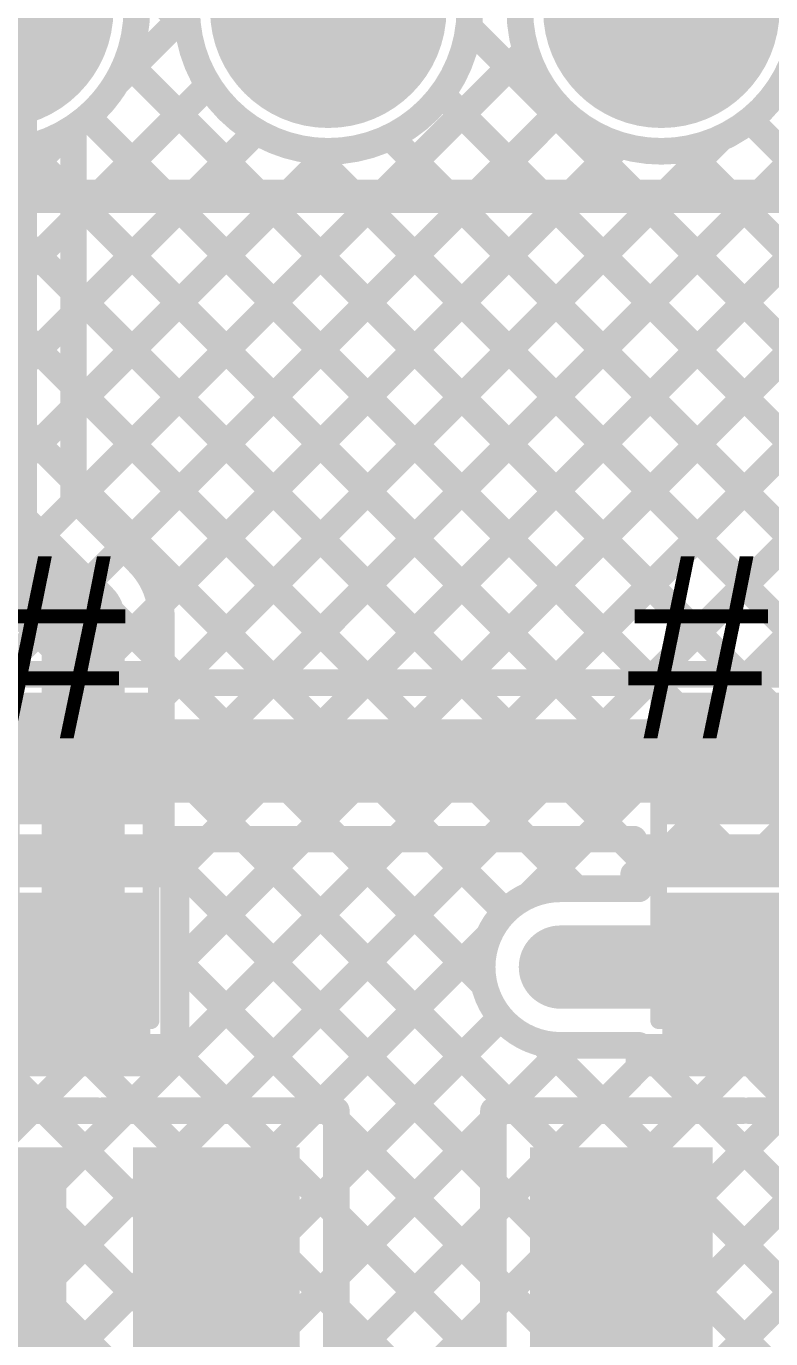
# Model space of a CAD drawing. Header units: millimetres. Extents: x -0.32 to 3.69, y -0.11 to 2.37.
# Drawn here: x 0.8029 to 1.0265, y 1.7575 to 2.1515 of the extents above; entities that cross this region are included whole.
import ezdxf

# ---------------------------------------------------------------- set-up
doc = ezdxf.new("R2010")
doc.units = ezdxf.units.MM
doc.header["$MEASUREMENT"] = 0
for name, color, linetype in [('BottomLayer', 5, 'Continuous'), ('BottomPaste', 16, 'Continuous'), ('BottomSolder', 6, 'Continuous'), ('MultiLayer', 9, 'Continuous'), ('PadHoleLayer', 156, 'Continuous'), ('TopLayer', 1, 'Continuous'), ('TopOverlay', 2, 'Continuous'), ('TopPaste', 8, 'Continuous'), ('TopSolder', 216, 'Continuous'), ('ViaHoleLayer', 16, 'Continuous')]:
    doc.layers.add(name, color=color, linetype=linetype)
doc.styles.add('Arial', font='', dxfattribs={"height": 0.2})
doc.styles.get('Arial').set_extended_font_data('Arial')

# ---------------------------------------------------------------- blocks, each defined once
blk = doc.blocks.new('R___0603_16')
at = {"layer": 'TopLayer'}
for points in [[(-0.015, 0.0175), (-0.015, -0.0175), (-0.045, -0.0175), (-0.045, 0.0175)], [(0.045, 0.0175), (0.045, -0.0175), (0.015, -0.0175), (0.015, 0.0175)]]:
    blk.add_hatch(color=1, dxfattribs=at).paths.add_polyline_path(points)
at = {"layer": 'TopPaste'}
for points in [[(-0.015, 0.0175), (-0.015, -0.0175), (-0.045, -0.0175), (-0.045, 0.0175)], [(0.045, 0.0175), (0.045, -0.0175), (0.015, -0.0175), (0.015, 0.0175)]]:
    blk.add_hatch(color=8, dxfattribs=at).paths.add_polyline_path(points)
at = {"layer": 'TopSolder'}
for points in [[(-0.011, 0.0215), (-0.011, -0.0215), (-0.049, -0.0215), (-0.049, 0.0215)], [(0.049, 0.0215), (0.049, -0.0215), (0.011, -0.0215), (0.011, 0.0215)]]:
    blk.add_hatch(color=216, dxfattribs=at).paths.add_polyline_path(points)
at = {"layer": 'TopOverlay', "const_width": 0.005}
for points in [[(-0.048, 0.021), (-0.048, -0.021)], [(-0.048, 0.021), (0.048, 0.021)], [(0.048, 0.021), (0.048, -0.021)], [(-0.048, -0.021), (0.048, -0.021)]]:
    blk.add_lwpolyline(points, dxfattribs=at)
at = {"layer": 'TopOverlay', "const_width": 0.0025}
for points in [[(-0.04925, 0.021, 1), (-0.04675, 0.021, 1)], [(-0.04925, 0.021, 1), (-0.04675, 0.021, 1)], [(0.04675, 0.021, 1), (0.04925, 0.021, 1)], [(0.04675, 0.021, 1), (0.04925, 0.021, 1)], [(-0.04925, -0.021, 1), (-0.04675, -0.021, 1)], [(-0.04925, -0.021, 1), (-0.04675, -0.021, 1)], [(0.04675, -0.021, 1), (0.04925, -0.021, 1)], [(0.04675, -0.021, 1), (0.04925, -0.021, 1)]]:
    blk.add_lwpolyline(points, format="xyb", close=True, dxfattribs=at)
blk = doc.blocks.new('R___0603_24')
at = {"layer": 'TopLayer'}
for points in [[(-0.015, 0.0175), (-0.015, -0.0175), (-0.045, -0.0175), (-0.045, 0.0175)], [(0.045, 0.0175), (0.045, -0.0175), (0.015, -0.0175), (0.015, 0.0175)]]:
    blk.add_hatch(color=1, dxfattribs=at).paths.add_polyline_path(points)
at = {"layer": 'TopPaste'}
for points in [[(-0.015, 0.0175), (-0.015, -0.0175), (-0.045, -0.0175), (-0.045, 0.0175)], [(0.045, 0.0175), (0.045, -0.0175), (0.015, -0.0175), (0.015, 0.0175)]]:
    blk.add_hatch(color=8, dxfattribs=at).paths.add_polyline_path(points)
at = {"layer": 'TopSolder'}
for points in [[(-0.011, 0.0215), (-0.011, -0.0215), (-0.049, -0.0215), (-0.049, 0.0215)], [(0.049, 0.0215), (0.049, -0.0215), (0.011, -0.0215), (0.011, 0.0215)]]:
    blk.add_hatch(color=216, dxfattribs=at).paths.add_polyline_path(points)
at = {"layer": 'TopOverlay', "const_width": 0.005}
for points in [[(-0.048, 0.021), (-0.048, -0.021)], [(-0.048, 0.021), (0.048, 0.021)], [(0.048, 0.021), (0.048, -0.021)], [(-0.048, -0.021), (0.048, -0.021)]]:
    blk.add_lwpolyline(points, dxfattribs=at)
at = {"layer": 'TopOverlay', "const_width": 0.0025}
for points in [[(-0.04925, 0.021, 1), (-0.04675, 0.021, 1)], [(-0.04925, 0.021, 1), (-0.04675, 0.021, 1)], [(0.04675, 0.021, 1), (0.04925, 0.021, 1)], [(0.04675, 0.021, 1), (0.04925, 0.021, 1)], [(-0.04925, -0.021, 1), (-0.04675, -0.021, 1)], [(-0.04925, -0.021, 1), (-0.04675, -0.021, 1)], [(0.04675, -0.021, 1), (0.04925, -0.021, 1)], [(0.04675, -0.021, 1), (0.04925, -0.021, 1)]]:
    blk.add_lwpolyline(points, format="xyb", close=True, dxfattribs=at)
blk = doc.blocks.new('SOT_23_B_40')
at = {"layer": 'BottomLayer'}
for points in [[(-0.05354, 0.05748), (-0.02126, 0.05748), (-0.02126, 0.02126), (-0.05354, 0.02126)], [(0.02126, 0.05748), (0.05354, 0.05748), (0.05354, 0.02126), (0.02126, 0.02126)], [(-0.01614, -0.02126), (0.01614, -0.02126), (0.01614, -0.05748), (-0.01614, -0.05748)]]:
    blk.add_hatch(color=5, dxfattribs=at).paths.add_polyline_path(points)
at = {"layer": 'BottomPaste'}
for points in [[(-0.05354, 0.05748), (-0.02126, 0.05748), (-0.02126, 0.02126), (-0.05354, 0.02126)], [(0.02126, 0.05748), (0.05354, 0.05748), (0.05354, 0.02126), (0.02126, 0.02126)], [(-0.01614, -0.02126), (0.01614, -0.02126), (0.01614, -0.05748), (-0.01614, -0.05748)]]:
    blk.add_hatch(color=16, dxfattribs=at).paths.add_polyline_path(points)
at = {"layer": 'BottomSolder'}
for points in [[(-0.05754, 0.06148), (-0.01726, 0.06148), (-0.01726, 0.01726), (-0.05754, 0.01726)], [(0.01726, 0.06148), (0.05754, 0.06148), (0.05754, 0.01726), (0.01726, 0.01726)], [(-0.02014, -0.01726), (0.02014, -0.01726), (0.02014, -0.06148), (-0.02014, -0.06148)]]:
    blk.add_hatch(color=6, dxfattribs=at).paths.add_polyline_path(points)
blk = doc.blocks.new('SOT_23_B_45')
at = {"layer": 'BottomLayer'}
for points in [[(-0.05354, 0.05748), (-0.02126, 0.05748), (-0.02126, 0.02126), (-0.05354, 0.02126)], [(0.02126, 0.05748), (0.05354, 0.05748), (0.05354, 0.02126), (0.02126, 0.02126)], [(-0.01614, -0.02126), (0.01614, -0.02126), (0.01614, -0.05748), (-0.01614, -0.05748)]]:
    blk.add_hatch(color=5, dxfattribs=at).paths.add_polyline_path(points)
at = {"layer": 'BottomPaste'}
for points in [[(-0.05354, 0.05748), (-0.02126, 0.05748), (-0.02126, 0.02126), (-0.05354, 0.02126)], [(0.02126, 0.05748), (0.05354, 0.05748), (0.05354, 0.02126), (0.02126, 0.02126)], [(-0.01614, -0.02126), (0.01614, -0.02126), (0.01614, -0.05748), (-0.01614, -0.05748)]]:
    blk.add_hatch(color=16, dxfattribs=at).paths.add_polyline_path(points)
at = {"layer": 'BottomSolder'}
for points in [[(-0.05754, 0.06148), (-0.01726, 0.06148), (-0.01726, 0.01726), (-0.05754, 0.01726)], [(0.01726, 0.06148), (0.05754, 0.06148), (0.05754, 0.01726), (0.01726, 0.01726)], [(-0.02014, -0.01726), (0.02014, -0.01726), (0.02014, -0.06148), (-0.02014, -0.06148)]]:
    blk.add_hatch(color=6, dxfattribs=at).paths.add_polyline_path(points)
blk = doc.blocks.new('PPPC161LFBN_RC__48')
at = {"layer": 'BottomLayer'}
h = blk.add_hatch(color=5, dxfattribs=at)
edge = h.paths.add_edge_path()
edge.add_arc((-0.25, 0), 0.0315, 0, 360)
h = blk.add_hatch(color=5, dxfattribs=at)
edge = h.paths.add_edge_path()
edge.add_arc((-0.15, 0), 0.0315, 0, 360)
h = blk.add_hatch(color=5, dxfattribs=at)
edge = h.paths.add_edge_path()
edge.add_arc((-0.05, 0), 0.0315, 0, 360)
at = {"layer": 'BottomSolder'}
h = blk.add_hatch(color=6, dxfattribs=at)
edge = h.paths.add_edge_path()
edge.add_arc((-0.25, 0), 0.0355, 0, 360)
h = blk.add_hatch(color=6, dxfattribs=at)
edge = h.paths.add_edge_path()
edge.add_arc((-0.15, 0), 0.0355, 0, 360)
h = blk.add_hatch(color=6, dxfattribs=at)
edge = h.paths.add_edge_path()
edge.add_arc((-0.05, 0), 0.0355, 0, 360)
at = {"layer": 'MultiLayer'}
h = blk.add_hatch(color=9, dxfattribs=at)
edge = h.paths.add_edge_path()
edge.add_arc((-0.25, 0), 0.0315, 0, 360)
h = blk.add_hatch(color=9, dxfattribs=at)
edge = h.paths.add_edge_path()
edge.add_arc((-0.15, 0), 0.0315, 0, 360)
h = blk.add_hatch(color=9, dxfattribs=at)
edge = h.paths.add_edge_path()
edge.add_arc((-0.05, 0), 0.0315, 0, 360)
at = {"layer": 'PadHoleLayer'}
h = blk.add_hatch(color=156, dxfattribs=at)
edge = h.paths.add_edge_path()
edge.add_arc((-0.25, 0), 0.01772, 0, 360)
h = blk.add_hatch(color=156, dxfattribs=at)
edge = h.paths.add_edge_path()
edge.add_arc((-0.15, 0), 0.01772, 0, 360)
h = blk.add_hatch(color=156, dxfattribs=at)
edge = h.paths.add_edge_path()
edge.add_arc((-0.05, 0), 0.01772, 0, 360)
at = {"layer": 'TopLayer'}
h = blk.add_hatch(color=1, dxfattribs=at)
edge = h.paths.add_edge_path()
edge.add_arc((-0.25, 0), 0.0315, 0, 360)
h = blk.add_hatch(color=1, dxfattribs=at)
edge = h.paths.add_edge_path()
edge.add_arc((-0.15, 0), 0.0315, 0, 360)
h = blk.add_hatch(color=1, dxfattribs=at)
edge = h.paths.add_edge_path()
edge.add_arc((-0.05, 0), 0.0315, 0, 360)
at = {"layer": 'TopSolder'}
h = blk.add_hatch(color=216, dxfattribs=at)
edge = h.paths.add_edge_path()
edge.add_arc((-0.25, 0), 0.0355, 0, 360)
h = blk.add_hatch(color=216, dxfattribs=at)
edge = h.paths.add_edge_path()
edge.add_arc((-0.15, 0), 0.0355, 0, 360)
h = blk.add_hatch(color=216, dxfattribs=at)
edge = h.paths.add_edge_path()
edge.add_arc((-0.05, 0), 0.0355, 0, 360)
at = {"layer": 'TopOverlay', "const_width": 0.01}
blk.add_lwpolyline([(-0.801, -0.056), (0.815, -0.056)], dxfattribs=at)

msp = doc.modelspace()

# ---------------------------------------------------------------- hatches: boundary and pattern name
at = {"layer": 'BottomLayer'}
h = msp.add_hatch(color=5, dxfattribs=at)
edge = h.paths.add_edge_path()
edge.add_arc((0.9633, 1.8691), 0.01181, 0, 360)
for points in [[(0.7602, 1.705), (0.815, 1.705), (0.815, 1.815), (0.7602, 1.815)], [(0.835, 1.705), (0.885, 1.705), (0.885, 1.815), (0.835, 1.815)], [(0.9542, 1.705), (1.009, 1.705), (1.009, 1.815), (0.9542, 1.815)]]:
    msp.add_hatch(color=5, dxfattribs=at).paths.add_polyline_path(points)
at = {"layer": 'TopLayer'}
h = msp.add_hatch(color=1, dxfattribs=at)
edge = h.paths.add_edge_path()
edge.add_arc((0.9633, 1.8691), 0.01181, 0, 360)
at = {"layer": 'ViaHoleLayer'}
h = msp.add_hatch(color=16, dxfattribs=at)
edge = h.paths.add_edge_path()
edge.add_arc((0.9633, 1.8691), 0.00591, 0, 360)

# ---------------------------------------------------------------- linework, layer by layer
at = {"layer": 'BottomLayer', "const_width": 0.008}
for points in [[(0.7701, 2.12109, -1.671333), (0.8361, 2.1565)], [(0.8361, 2.1565, -0.25131), (0.8171, 2.12109)], [(0.8366, 1.99063, -0.199188), (0.8435, 1.974)], [(0.83662, 1.99062, -0.198912), (0.8435, 1.974)], [(0.9633, 1.8456, -1), (0.9633, 1.8926)]]:
    msp.add_lwpolyline(points, format="xyb", dxfattribs=at)
at = {"layer": 'BottomLayer'}
for points, const_width in [([(0.9361, 2.1565, 1), (0.8511, 2.1565, 1)], 0.008), ([(1.0361, 2.1565, 1), (0.9511, 2.1565, 1)], 0.008), ([(0.78735, 2.1565, 1), (0.79985, 2.1565, 1)], 0.0125), ([(0.8495, 2.1507, 1), (0.8535, 2.1507, 1)], 0.004), ([(0.93377, 2.15128, 1), (0.93777, 2.15128, 1)], 0.004), ([(0.9509, 2.14427, 1), (0.9549, 2.14427, 1)], 0.004), ([(0.8311, 2.14082, 1), (0.8351, 2.14082, 1)], 0.004), ([(0.82791, 2.13442, 1), (0.83191, 2.13442, 1)], 0.004), ([(0.85564, 2.13386, 1), (0.85964, 2.13386, 1)], 0.004), ([(0.92567, 2.1311, 1), (0.92967, 2.1311, 1)], 0.004), ([(0.81933, 2.1243, 1), (0.82333, 2.1243, 1)], 0.004), ([(0.96146, 2.12654, 1), (0.96546, 2.12654, 1)], 0.004), ([(0.8151, 2.12109, 1), (0.8191, 2.12109, 1)], 0.004), ([(0.8151, 2.12109, 1), (0.8191, 2.12109, 1)], 0.004), ([(0.86998, 2.11992, 1), (0.87398, 2.11992, 1)], 0.004), ([(1.01823, 2.12339, 1), (1.02223, 2.12339, 1)], 0.004), ([(0.91019, 2.11829, 1), (0.91419, 2.11829, 1)], 0.004), ([(0.97909, 2.11589, 1), (0.98309, 2.11589, 1)], 0.004), ([(1.00939, 2.1179, 1), (1.01339, 2.1179, 1)], 0.004), ([(0.8858, 2.1144, 1), (0.8898, 2.1144, 1)], 0.004), ([(0.89235, 2.11401, 1), (0.89635, 2.11401, 1)], 0.004), ([(0.99873, 2.11461, 1), (1.00273, 2.11461, 1)], 0.004), ([(0.8151, 2.10025, 1), (0.8191, 2.10025, 1)], 0.004), ([(0.8151, 2.09332, 1), (0.8191, 2.09332, 1)], 0.004), ([(0.8151, 2.07196, 1), (0.8191, 2.07196, 1)], 0.004), ([(0.8151, 2.06504, 1), (0.8191, 2.06504, 1)], 0.004), ([(0.8151, 2.04368, 1), (0.8191, 2.04368, 1)], 0.004), ([(0.8151, 2.03676, 1), (0.8191, 2.03676, 1)], 0.004), ([(0.8151, 2.01539, 1), (0.8191, 2.01539, 1)], 0.004), ([(0.8151, 2.01013, 1), (0.8191, 2.01013, 1)], 0.004), ([(0.8151, 2.01013, 1), (0.8191, 2.01013, 1)], 0.004), ([(0.78735, 2.0004, 1), (0.79985, 2.0004, 1)], 0.0125), ([(0.78735, 2.0004, 1), (0.79985, 2.0004, 1)], 0.0125), ([(0.81593, 2.0093, 1), (0.81993, 2.0093, 1)], 0.004), ([(0.83007, 1.99516, 1), (0.83407, 1.99516, 1)], 0.004), ([(0.8346, 1.99063, 1), (0.8386, 1.99063, 1)], 0.004), ([(0.8346, 1.99063, 1), (0.8386, 1.99063, 1)], 0.004), ([(0.83462, 1.99062, 1), (0.83862, 1.99062, 1)], 0.004), ([(0.81375, 1.974, 1), (0.82625, 1.974, 1)], 0.0125), ([(0.81375, 1.974, 1), (0.82625, 1.974, 1)], 0.0125), ([(0.84116, 1.97797, 1), (0.84516, 1.97797, 1)], 0.004), ([(0.8415, 1.974, 1), (0.8455, 1.974, 1)], 0.004), ([(0.8415, 1.974, 1), (0.8455, 1.974, 1)], 0.004), ([(0.8415, 1.974, 1), (0.8455, 1.974, 1)], 0.004), ([(0.8415, 1.96071, 1), (0.8455, 1.96071, 1)], 0.004), ([(0.8415, 1.95002, 1), (0.8455, 1.95002, 1)], 0.004), ([(0.8415, 1.93242, 1), (0.8455, 1.93242, 1)], 0.004), ([(0.8415, 1.92173, 1), (0.8455, 1.92173, 1)], 0.004), ([(0.8415, 1.90414, 1), (0.8455, 1.90414, 1)], 0.004), ([(0.8415, 1.89848, 1), (0.8455, 1.89848, 1)], 0.004), ([(0.8415, 1.89848, 1), (0.8455, 1.89848, 1)], 0.004), ([(0.84514, 1.89848, 1), (0.84914, 1.89848, 1)], 0.004), ([(0.84514, 1.89848, 1), (0.84914, 1.89848, 1)], 0.004), ([(0.84514, 1.89709, 1), (0.84914, 1.89709, 1)], 0.004), ([(0.98486, 1.89848, 1), (0.98886, 1.89848, 1)], 0.004), ([(0.98486, 1.89848, 1), (0.98886, 1.89848, 1)], 0.004), ([(0.98486, 1.89539, 1), (0.98886, 1.89539, 1)], 0.004), ([(0.98486, 1.89539, 1), (0.98886, 1.89539, 1)], 0.004), ([(0.98795, 1.89848, 1), (0.99195, 1.89848, 1)], 0.004), ([(0.98795, 1.89848, 1), (0.99195, 1.89848, 1)], 0.004), ([(0.98858, 1.89848, 1), (0.99258, 1.89848, 1)], 0.004), ([(1.01624, 1.89848, 1), (1.02024, 1.89848, 1)], 0.004), ([(1.01686, 1.89848, 1), (1.02086, 1.89848, 1)], 0.004), ([(0.9613, 1.8926, 1), (0.9653, 1.8926, 1)], 0.004), ([(0.9613, 1.8926, 1), (0.9653, 1.8926, 1)], 0.004), ([(0.96618, 1.8926, 1), (0.97018, 1.8926, 1)], 0.004), ([(0.98207, 1.8926, 1), (0.98607, 1.8926, 1)], 0.004), ([(0.98486, 1.8926, 1), (0.98886, 1.8926, 1)], 0.004), ([(0.98486, 1.8926, 1), (0.98886, 1.8926, 1)], 0.004), ([(0.95177, 1.89058, 1), (0.95577, 1.89058, 1)], 0.004), ([(0.94473, 1.88576, 1), (0.94873, 1.88576, 1)], 0.004), ([(0.81228, 1.8691, 1), (0.82478, 1.8691, 1)], 0.0125), ([(0.81375, 1.86937, 1), (0.82625, 1.86937, 1)], 0.0125), ([(0.93982, 1.87863, 1), (0.94382, 1.87863, 1)], 0.004), ([(0.95705, 1.8691, 1), (0.96955, 1.8691, 1)], 0.0125), ([(1.00375, 1.86937, 1), (1.01625, 1.86937, 1)], 0.0125), ([(1.00668, 1.8691, 1), (1.01918, 1.8691, 1)], 0.0125), ([(0.84514, 1.87221, 1), (0.84914, 1.87221, 1)], 0.004), ([(0.84514, 1.86881, 1), (0.84914, 1.86881, 1)], 0.004), ([(0.9384, 1.8638, 1), (0.9424, 1.8638, 1)], 0.004), ([(0.94337, 1.8539, 1), (0.94737, 1.8539, 1)], 0.004), ([(0.956, 1.8462, 1), (0.96, 1.8462, 1)], 0.004), ([(0.9613, 1.8456, 1), (0.9653, 1.8456, 1)], 0.004), ([(0.9613, 1.8456, 1), (0.9653, 1.8456, 1)], 0.004), ([(0.96336, 1.8456, 1), (0.96736, 1.8456, 1)], 0.004), ([(0.98486, 1.8456, 1), (0.98886, 1.8456, 1)], 0.004), ([(0.98486, 1.8456, 1), (0.98886, 1.8456, 1)], 0.004), ([(0.81659, 1.84026, 1), (0.82059, 1.84026, 1)], 0.004), ([(0.82053, 1.84026, 1), (0.82453, 1.84026, 1)], 0.004), ([(0.84488, 1.84026, 1), (0.84888, 1.84026, 1)], 0.004), ([(0.84514, 1.84393, 1), (0.84914, 1.84393, 1)], 0.004), ([(0.84514, 1.84052, 1), (0.84914, 1.84052, 1)], 0.004), ([(0.84514, 1.84026, 1), (0.84914, 1.84026, 1)], 0.004), ([(0.84514, 1.84026, 1), (0.84914, 1.84026, 1)], 0.004), ([(0.98486, 1.84026, 1), (0.98886, 1.84026, 1)], 0.004), ([(0.98486, 1.84026, 1), (0.98886, 1.84026, 1)], 0.004), ([(0.9863, 1.84026, 1), (0.9903, 1.84026, 1)], 0.004), ([(0.99023, 1.84026, 1), (0.99423, 1.84026, 1)], 0.004), ([(1.01458, 1.84026, 1), (1.01858, 1.84026, 1)], 0.004), ([(1.01852, 1.84026, 1), (1.02252, 1.84026, 1)], 0.004), ([(0.80233, 1.826, 1), (0.80633, 1.826, 1)], 0.004), ([(0.8065, 1.826, 1), (0.8105, 1.826, 1)], 0.004), ([(0.822, 1.826, 1), (0.826, 1.826, 1)], 0.004), ([(0.824, 1.826, 1), (0.828, 1.826, 1)], 0.004), ([(0.83062, 1.826, 1), (0.83462, 1.826, 1)], 0.004), ([(0.83479, 1.826, 1), (0.83879, 1.826, 1)], 0.004), ([(0.8589, 1.826, 1), (0.8629, 1.826, 1)], 0.004), ([(0.86307, 1.826, 1), (0.86707, 1.826, 1)], 0.004), ([(0.88719, 1.826, 1), (0.89119, 1.826, 1)], 0.004), ([(0.89135, 1.826, 1), (0.89535, 1.826, 1)], 0.004), ([(0.89135, 1.826, 1), (0.89535, 1.826, 1)], 0.004), ([(0.894, 1.826, 1), (0.898, 1.826, 1)], 0.004), ([(0.894, 1.826, 1), (0.898, 1.826, 1)], 0.004), ([(0.9412, 1.826, 1), (0.9452, 1.826, 1)], 0.004), ([(0.9412, 1.826, 1), (0.9452, 1.826, 1)], 0.004), ([(0.94376, 1.826, 1), (0.94776, 1.826, 1)], 0.004), ([(0.94376, 1.826, 1), (0.94776, 1.826, 1)], 0.004), ([(0.94792, 1.826, 1), (0.95192, 1.826, 1)], 0.004), ([(0.97204, 1.826, 1), (0.97604, 1.826, 1)], 0.004), ([(0.97621, 1.826, 1), (0.98021, 1.826, 1)], 0.004), ([(1.00032, 1.826, 1), (1.00432, 1.826, 1)], 0.004), ([(1.00449, 1.826, 1), (1.00849, 1.826, 1)], 0.004), ([(1.016, 1.826, 1), (1.02, 1.826, 1)], 0.004), ([(1.018, 1.826, 1), (1.022, 1.826, 1)], 0.004), ([(0.894, 1.82335, 1), (0.898, 1.82335, 1)], 0.004), ([(0.894, 1.82335, 1), (0.898, 1.82335, 1)], 0.004), ([(0.9412, 1.82344, 1), (0.9452, 1.82344, 1)], 0.004), ([(0.9412, 1.82344, 1), (0.9452, 1.82344, 1)], 0.004), ([(0.894, 1.80453, 1), (0.898, 1.80453, 1)], 0.004), ([(0.9412, 1.80444, 1), (0.9452, 1.80444, 1)], 0.004), ([(0.894, 1.79507, 1), (0.898, 1.79507, 1)], 0.004), ([(0.9412, 1.79516, 1), (0.9452, 1.79516, 1)], 0.004), ([(0.894, 1.77624, 1), (0.898, 1.77624, 1)], 0.004), ([(0.9412, 1.77616, 1), (0.9452, 1.77616, 1)], 0.004), ([(0.894, 1.76679, 1), (0.898, 1.76679, 1)], 0.004), ([(0.9412, 1.76687, 1), (0.9452, 1.76687, 1)], 0.004)]:
    msp.add_lwpolyline(points, format="xyb", close=True, dxfattribs=dict(at, const_width=const_width))
for points, const_width in [([(0.83463, 2.16757), (0.8515, 2.1507)], 0.008), ([(0.7936, 2.0004), (0.7936, 2.1565)], 0.025), ([(0.82991, 2.13442), (0.85111, 2.15562)], 0.008), ([(0.93577, 2.15128), (1.13941, 1.94764)], 0.008), ([(0.81793, 2.0093), (0.9529, 2.14427)], 0.008), ([(0.84714, 1.84052), (1.15246, 2.14584)], 0.008), ([(0.8331, 2.14082), (1.08104, 1.89287)], 0.008), ([(1.01824, 1.89848), (1.25616, 2.1364)], 0.008), ([(0.8171, 2.09332), (0.85764, 2.13386)], 0.008), ([(0.8435, 1.92173), (1.05688, 2.13511)], 0.008), ([(0.92767, 2.1311), (1.12527, 1.9335)], 0.008), ([(0.82133, 2.1243), (1.05276, 1.89287)], 0.008), ([(0.83207, 1.99516), (0.96346, 2.12654)], 0.008), ([(0.8609, 1.826), (1.16247, 2.12757)], 0.008), ([(0.8171, 2.01013), (0.8171, 2.12109)], 0.008), ([(0.8171, 2.06504), (0.87198, 2.11992)], 0.008), ([(0.84714, 1.89709), (1.07073, 2.12068)], 0.008), ([(1.02023, 2.12339), (1.16769, 1.97593)], 0.008), ([(0.84316, 1.97797), (0.98109, 2.11589)], 0.008), ([(0.8435, 1.95002), (1.01139, 2.1179)], 0.008), ([(0.91219, 2.11829), (1.11112, 1.91936)], 0.008), ([(0.95377, 1.89058), (1.17957, 2.11639)], 0.008), ([(0.98995, 1.89848), (1.20798, 2.11651)], 0.008), ([(0.8171, 2.03676), (0.89435, 2.11401)], 0.008), ([(0.84714, 1.86881), (1.09236, 2.11402)], 0.008), ([(0.8878, 2.1144), (1.09698, 1.90522)], 0.008), ([(1.00073, 2.11461), (1.15355, 1.96178)], 0.008), ([(0.8171, 2.10025), (1.01886, 1.89848)], 0.008), ([(0.8171, 2.07196), (0.99058, 1.89848)], 0.008), ([(0.8171, 2.04368), (0.96818, 1.8926)], 0.008), ([(0.8171, 2.01539), (0.94673, 1.88576)], 0.008), ([(0.8171, 2.01013), (0.8366, 1.99063)], 0.008), ([(0.7936, 2.0004), (0.82, 1.974)], 0.025), ([(0.82, 1.86937), (0.82, 1.974)], 0.025), ([(0.8435, 1.89848), (0.8435, 1.974)], 0.008), ([(0.8435, 1.96071), (0.9404, 1.8638)], 0.008), ([(0.8435, 1.93242), (0.94992, 1.826)], 0.008), ([(0.8435, 1.90414), (0.9432, 1.80444)], 0.008), ([(0.8435, 1.89848), (0.84714, 1.89848)], 0.008), ([(0.84714, 1.84026), (0.84714, 1.89848)], 0.008), ([(0.98407, 1.8926), (0.98686, 1.89539)], 0.008), ([(0.98686, 1.89848), (1.04114, 1.89848)], 0.008), ([(0.98686, 1.89539), (0.98995, 1.89848)], 0.008), ([(0.98686, 1.8926), (0.98686, 1.89848)], 0.008), ([(0.9633, 1.8926), (0.98686, 1.8926)], 0.008), ([(0.7689, 1.8691), (0.81853, 1.8691)], 0.025), ([(0.88919, 1.826), (0.94182, 1.87863)], 0.008), ([(0.9633, 1.8691), (1.01293, 1.8691)], 0.025), ([(1.01, 1.86937), (1.09437, 1.86937)], 0.025), ([(0.84714, 1.87221), (0.89335, 1.826)], 0.008), ([(0.896, 1.80453), (0.94537, 1.8539)], 0.008), ([(0.94576, 1.826), (0.96536, 1.8456)], 0.008), ([(0.958, 1.8462), (0.97821, 1.826)], 0.008), ([(0.9633, 1.8456), (0.98686, 1.8456)], 0.008), ([(0.98686, 1.84026), (0.98686, 1.8456)], 0.008), ([(0.79286, 1.84026), (0.84714, 1.84026)], 0.008), ([(0.79424, 1.84026), (0.8085, 1.826)], 0.008), ([(0.80433, 1.826), (0.81859, 1.84026)], 0.008), ([(0.82253, 1.84026), (0.83679, 1.826)], 0.008), ([(0.83262, 1.826), (0.84688, 1.84026)], 0.008), ([(0.84714, 1.84393), (0.86507, 1.826)], 0.008), ([(0.97404, 1.826), (0.9883, 1.84026)], 0.008), ([(0.98686, 1.84026), (1.04114, 1.84026)], 0.008), ([(0.99223, 1.84026), (1.00649, 1.826)], 0.008), ([(1.00232, 1.826), (1.01658, 1.84026)], 0.008), ([(1.02052, 1.84026), (1.03478, 1.826)], 0.008), ([(0.7492, 1.826), (0.824, 1.826)], 0.008), ([(0.826, 1.826), (0.896, 1.826)], 0.008), ([(0.89335, 1.826), (0.896, 1.82335)], 0.008), ([(0.896, 1.694), (0.896, 1.826)], 0.008), ([(0.9432, 1.826), (1.018, 1.826)], 0.008), ([(0.9432, 1.82344), (0.94576, 1.826)], 0.008), ([(0.9432, 1.694), (0.9432, 1.826)], 0.008), ([(1.02, 1.826), (1.09, 1.826)], 0.008), ([(0.896, 1.77624), (0.9432, 1.82344)], 0.008), ([(0.896, 1.82335), (0.9432, 1.77616)], 0.008), ([(0.896, 1.74796), (0.9432, 1.79516)], 0.008), ([(0.896, 1.79507), (0.9432, 1.74787)], 0.008), ([(0.896, 1.71968), (0.9432, 1.76687)], 0.008), ([(0.896, 1.76679), (0.9432, 1.71959)], 0.008)]:
    msp.add_lwpolyline(points, dxfattribs=dict(at, const_width=const_width))
at = {"layer": 'TopLayer'}
for points, const_width in [([(0.8361, 2.1565, 1), (0.7511, 2.1565, 1)], 0.008), ([(0.9361, 2.1565, 1), (0.8511, 2.1565, 1)], 0.008), ([(1.0361, 2.1565, 1), (0.9511, 2.1565, 1)], 0.008), ([(0.8495, 2.1507, 1), (0.8535, 2.1507, 1)], 0.004), ([(0.93377, 2.15128, 1), (0.93777, 2.15128, 1)], 0.004), ([(0.9509, 2.14427, 1), (0.9549, 2.14427, 1)], 0.004), ([(0.8311, 2.14082, 1), (0.8351, 2.14082, 1)], 0.004), ([(0.82791, 2.13442, 1), (0.83191, 2.13442, 1)], 0.004), ([(0.85564, 2.13386, 1), (0.85964, 2.13386, 1)], 0.004), ([(0.92567, 2.1311, 1), (0.92967, 2.1311, 1)], 0.004), ([(0.81933, 2.1243, 1), (0.82333, 2.1243, 1)], 0.004), ([(0.96146, 2.12654, 1), (0.96546, 2.12654, 1)], 0.004), ([(0.81368, 2.12019, 1), (0.81768, 2.12019, 1)], 0.004), ([(0.86998, 2.11992, 1), (0.87398, 2.11992, 1)], 0.004), ([(1.01823, 2.12339, 1), (1.02223, 2.12339, 1)], 0.004), ([(0.91019, 2.11829, 1), (0.91419, 2.11829, 1)], 0.004), ([(0.97909, 2.11589, 1), (0.98309, 2.11589, 1)], 0.004), ([(1.00939, 2.1179, 1), (1.01339, 2.1179, 1)], 0.004), ([(0.80042, 2.11493, 1), (0.80442, 2.11493, 1)], 0.004), ([(0.8858, 2.1144, 1), (0.8898, 2.1144, 1)], 0.004), ([(0.89235, 2.11401, 1), (0.89635, 2.11401, 1)], 0.004), ([(0.99873, 2.11461, 1), (1.00273, 2.11461, 1)], 0.004), ([(0.81692, 1.957, 1), (0.82092, 1.957, 1)], 0.004), ([(0.8202, 1.957, 1), (0.8242, 1.957, 1)], 0.004), ([(0.84521, 1.957, 1), (0.84921, 1.957, 1)], 0.004), ([(0.8459, 1.957, 1), (0.8499, 1.957, 1)], 0.004), ([(0.8459, 1.9545, 1), (0.8499, 1.9545, 1)], 0.004), ([(0.84598, 1.9545, 1), (0.84998, 1.9545, 1)], 0.004), ([(0.87427, 1.9545, 1), (0.87827, 1.9545, 1)], 0.004), ([(0.87599, 1.9545, 1), (0.87999, 1.9545, 1)], 0.004), ([(0.90255, 1.9545, 1), (0.90655, 1.9545, 1)], 0.004), ([(0.90428, 1.9545, 1), (0.90828, 1.9545, 1)], 0.004), ([(0.93083, 1.9545, 1), (0.93483, 1.9545, 1)], 0.004), ([(0.93256, 1.9545, 1), (0.93656, 1.9545, 1)], 0.004), ([(0.95912, 1.9545, 1), (0.96312, 1.9545, 1)], 0.004), ([(0.96084, 1.9545, 1), (0.96484, 1.9545, 1)], 0.004), ([(0.9833, 1.957, 1), (0.9873, 1.957, 1)], 0.004), ([(0.9833, 1.9545, 1), (0.9873, 1.9545, 1)], 0.004), ([(0.98663, 1.957, 1), (0.99063, 1.957, 1)], 0.004), ([(0.9899, 1.957, 1), (0.9939, 1.957, 1)], 0.004), ([(1.01491, 1.957, 1), (1.01891, 1.957, 1)], 0.004), ([(1.01819, 1.957, 1), (1.02219, 1.957, 1)], 0.004), ([(0.81315, 1.931, 1), (0.82565, 1.931, 1)], 0.0125), ([(0.81315, 1.931, 1), (0.82565, 1.931, 1)], 0.0125), ([(1.00755, 1.931, 1), (1.02005, 1.931, 1)], 0.0125), ([(1.00755, 1.931, 1), (1.02005, 1.931, 1)], 0.0125), ([(0.8459, 1.9075, 1), (0.8499, 1.9075, 1)], 0.004), ([(0.85555, 1.9075, 1), (0.85955, 1.9075, 1)], 0.004), ([(0.86642, 1.9075, 1), (0.87042, 1.9075, 1)], 0.004), ([(0.88383, 1.9075, 1), (0.88783, 1.9075, 1)], 0.004), ([(0.89471, 1.9075, 1), (0.89871, 1.9075, 1)], 0.004), ([(0.91212, 1.9075, 1), (0.91612, 1.9075, 1)], 0.004), ([(0.92299, 1.9075, 1), (0.92699, 1.9075, 1)], 0.004), ([(0.9404, 1.9075, 1), (0.9444, 1.9075, 1)], 0.004), ([(0.95128, 1.9075, 1), (0.95528, 1.9075, 1)], 0.004), ([(0.96869, 1.9075, 1), (0.97269, 1.9075, 1)], 0.004), ([(0.97956, 1.9075, 1), (0.98356, 1.9075, 1)], 0.004), ([(0.9833, 1.9075, 1), (0.9873, 1.9075, 1)], 0.004), ([(0.81235, 1.905, 1), (0.81635, 1.905, 1)], 0.004), ([(0.82477, 1.905, 1), (0.82877, 1.905, 1)], 0.004), ([(0.84064, 1.905, 1), (0.84464, 1.905, 1)], 0.004), ([(0.8459, 1.905, 1), (0.8499, 1.905, 1)], 0.004), ([(0.9833, 1.905, 1), (0.9873, 1.905, 1)], 0.004), ([(0.99447, 1.905, 1), (0.99847, 1.905, 1)], 0.004), ([(1.01035, 1.905, 1), (1.01435, 1.905, 1)], 0.004), ([(1.02276, 1.905, 1), (1.02676, 1.905, 1)], 0.004), ([(0.81677, 1.897, 1), (0.82077, 1.897, 1)], 0.004), ([(0.82035, 1.897, 1), (0.82435, 1.897, 1)], 0.004), ([(0.84505, 1.897, 1), (0.84905, 1.897, 1)], 0.004), ([(0.8459, 1.897, 1), (0.8499, 1.897, 1)], 0.004), ([(0.8459, 1.897, 1), (0.8499, 1.897, 1)], 0.004), ([(0.9833, 1.897, 1), (0.9873, 1.897, 1)], 0.004), ([(0.9833, 1.897, 1), (0.9873, 1.897, 1)], 0.004), ([(0.98647, 1.897, 1), (0.99047, 1.897, 1)], 0.004), ([(0.98647, 1.897, 1), (0.99047, 1.897, 1)], 0.004), ([(0.99006, 1.897, 1), (0.99406, 1.897, 1)], 0.004), ([(1.01476, 1.897, 1), (1.01876, 1.897, 1)], 0.004), ([(1.01835, 1.897, 1), (1.02235, 1.897, 1)], 0.004), ([(0.9613, 1.8926, 1), (0.9653, 1.8926, 1)], 0.004), ([(0.9613, 1.8926, 1), (0.9653, 1.8926, 1)], 0.004), ([(0.96618, 1.8926, 1), (0.97018, 1.8926, 1)], 0.004), ([(0.9833, 1.89383, 1), (0.9873, 1.89383, 1)], 0.004), ([(0.9833, 1.8926, 1), (0.9873, 1.8926, 1)], 0.004), ([(0.9833, 1.8926, 1), (0.9873, 1.8926, 1)], 0.004), ([(0.95177, 1.89058, 1), (0.95577, 1.89058, 1)], 0.004), ([(0.94473, 1.88576, 1), (0.94873, 1.88576, 1)], 0.004), ([(0.81125, 1.8691, 1), (0.82375, 1.8691, 1)], 0.0125), ([(0.93982, 1.87863, 1), (0.94382, 1.87863, 1)], 0.004), ([(0.95705, 1.8691, 1), (0.96955, 1.8691, 1)], 0.0125), ([(1.00565, 1.8691, 1), (1.01815, 1.8691, 1)], 0.0125), ([(0.8459, 1.87145, 1), (0.8499, 1.87145, 1)], 0.004), ([(0.8459, 1.86957, 1), (0.8499, 1.86957, 1)], 0.004), ([(0.9384, 1.8638, 1), (0.9424, 1.8638, 1)], 0.004), ([(0.94337, 1.8539, 1), (0.94737, 1.8539, 1)], 0.004), ([(0.81579, 1.845, 1), (0.81979, 1.845, 1)], 0.004), ([(0.82133, 1.845, 1), (0.82533, 1.845, 1)], 0.004), ([(0.84407, 1.845, 1), (0.84807, 1.845, 1)], 0.004), ([(0.8459, 1.845, 1), (0.8499, 1.845, 1)], 0.004), ([(0.8459, 1.845, 1), (0.8499, 1.845, 1)], 0.004), ([(0.956, 1.8462, 1), (0.96, 1.8462, 1)], 0.004), ([(0.9613, 1.8456, 1), (0.9653, 1.8456, 1)], 0.004), ([(0.9613, 1.8456, 1), (0.9653, 1.8456, 1)], 0.004), ([(0.96336, 1.8456, 1), (0.96736, 1.8456, 1)], 0.004), ([(0.9833, 1.8456, 1), (0.9873, 1.8456, 1)], 0.004), ([(0.9833, 1.845, 1), (0.9873, 1.845, 1)], 0.004), ([(0.98549, 1.845, 1), (0.98949, 1.845, 1)], 0.004), ([(0.99104, 1.845, 1), (0.99504, 1.845, 1)], 0.004), ([(1.01378, 1.845, 1), (1.01778, 1.845, 1)], 0.004), ([(1.01932, 1.845, 1), (1.02332, 1.845, 1)], 0.004)]:
    msp.add_lwpolyline(points, format="xyb", close=True, dxfattribs=dict(at, const_width=const_width))
for points, const_width in [([(0.83463, 2.16757), (0.8515, 2.1507)], 0.008), ([(0.82991, 2.13442), (0.85111, 2.15562)], 0.008), ([(0.73868, 2.15038), (0.93456, 1.9545)], 0.008), ([(0.93577, 2.15128), (1.13255, 1.9545)], 0.008), ([(0.76313, 1.9545), (0.9529, 2.14427)], 0.008), ([(0.96112, 1.9545), (1.15246, 2.14584)], 0.008), ([(0.63365, 2.14228), (0.81892, 1.957)], 0.008), ([(0.8331, 2.14082), (1.01691, 1.957)], 0.008), ([(0.67828, 1.9545), (0.85764, 2.13386)], 0.008), ([(0.87627, 1.9545), (1.05688, 2.13511)], 0.008), ([(0.73066, 2.13011), (0.90628, 1.9545)], 0.008), ([(0.92767, 2.1311), (1.10427, 1.9545)], 0.008), ([(0.79391, 1.957), (0.96346, 2.12654)], 0.008), ([(0.82133, 2.1243), (0.98863, 1.957)], 0.008), ([(0.9919, 1.957), (1.16247, 2.12757)], 0.008), ([(0.65249, 1.957), (0.81568, 2.12019)], 0.008), ([(0.70656, 1.9545), (0.87198, 2.11992)], 0.008), ([(0.90455, 1.9545), (1.07073, 2.12068)], 0.008), ([(1.02023, 2.12339), (1.18662, 1.957)], 0.008), ([(0.71574, 2.11675), (0.87799, 1.9545)], 0.008), ([(0.8222, 1.957), (0.98109, 2.11589)], 0.008), ([(0.84798, 1.9545), (1.01139, 2.1179)], 0.008), ([(0.91219, 2.11829), (1.07598, 1.9545)], 0.008), ([(1.02019, 1.957), (1.17957, 2.11639)], 0.008), ([(0.73484, 1.9545), (0.89435, 2.11401)], 0.008), ([(0.80242, 2.11493), (0.96284, 1.9545)], 0.008), ([(0.8878, 2.1144), (1.0477, 1.9545)], 0.008), ([(0.93283, 1.9545), (1.09236, 2.11402)], 0.008), ([(1.00073, 2.11461), (1.16084, 1.9545)], 0.008), ([(0.6932, 2.11101), (0.84721, 1.957)], 0.008), ([(0.7909, 1.957), (0.8479, 1.957)], 0.008), ([(0.8479, 1.9545), (0.9853, 1.9545)], 0.008), ([(0.9853, 1.957), (1.0423, 1.957)], 0.008), ([(0.625, 1.931), (0.8194, 1.931)], 0.025), ([(0.8194, 1.931), (1.0138, 1.931)], 0.025), ([(1.0138, 1.931), (1.2082, 1.931)], 0.025), ([(0.617, 1.61038), (0.91412, 1.9075)], 0.008), ([(0.617, 1.5821), (0.9424, 1.9075)], 0.008), ([(0.67043, 1.9075), (1.15993, 1.418)], 0.008), ([(0.812, 1.60739), (1.11211, 1.9075)], 0.008), ([(0.812, 1.57911), (1.14039, 1.9075)], 0.008), ([(0.84705, 1.897), (0.85755, 1.9075)], 0.008), ([(0.8479, 1.9075), (0.9853, 1.9075)], 0.008), ([(0.8479, 1.86957), (0.88583, 1.9075)], 0.008), ([(0.86842, 1.9075), (1.03014, 1.74578)], 0.008), ([(0.89671, 1.9075), (0.9404, 1.8638)], 0.008), ([(0.92499, 1.9075), (0.94673, 1.88576)], 0.008), ([(0.95328, 1.9075), (0.96818, 1.8926)], 0.008), ([(0.95377, 1.89058), (0.97069, 1.9075)], 0.008), ([(0.98156, 1.9075), (0.99206, 1.897)], 0.008), ([(0.7909, 1.905), (0.8479, 1.905)], 0.008), ([(0.81435, 1.905), (0.82235, 1.897)], 0.008), ([(0.81877, 1.897), (0.82677, 1.905)], 0.008), ([(0.84264, 1.905), (1.016, 1.73164)], 0.008), ([(0.9853, 1.905), (1.0423, 1.905)], 0.008), ([(0.98847, 1.897), (0.99647, 1.905)], 0.008), ([(1.01235, 1.905), (1.02035, 1.897)], 0.008), ([(1.01676, 1.897), (1.02476, 1.905)], 0.008), ([(0.7909, 1.897), (0.8479, 1.897)], 0.008), ([(0.8479, 1.845), (0.8479, 1.897)], 0.008), ([(0.9853, 1.897), (1.0423, 1.897)], 0.008), ([(0.9853, 1.8926), (0.9853, 1.897)], 0.008), ([(0.9853, 1.89383), (0.98847, 1.897)], 0.008), ([(0.9633, 1.8926), (0.9853, 1.8926)], 0.008), ([(0.617, 1.55381), (0.94182, 1.87863)], 0.008), ([(0.7689, 1.8691), (0.8175, 1.8691)], 0.025), ([(0.9633, 1.8691), (1.0119, 1.8691)], 0.025), ([(0.812, 1.55082), (1.1346, 1.87342)], 0.008), ([(0.8479, 1.87145), (1.00186, 1.7175)], 0.008), ([(0.79488, 1.70341), (0.94537, 1.8539)], 0.008), ([(0.75787, 1.84835), (1.18822, 1.418)], 0.008), ([(0.617, 1.63867), (0.82333, 1.845)], 0.008), ([(0.7889, 1.8456), (1.2165, 1.418)], 0.008), ([(0.7909, 1.845), (0.8479, 1.845)], 0.008), ([(0.812, 1.66396), (0.99304, 1.845)], 0.008), ([(0.812, 1.63568), (1.02132, 1.845)], 0.008), ([(0.81358, 1.69383), (0.96536, 1.8456)], 0.008), ([(0.81779, 1.845), (0.96983, 1.69296)], 0.008), ([(0.84607, 1.845), (0.9877, 1.70337)], 0.008), ([(0.958, 1.8462), (1.04428, 1.75992)], 0.008), ([(0.9633, 1.8456), (0.9853, 1.8456)], 0.008), ([(0.9853, 1.845), (1.0423, 1.845)], 0.008), ([(0.98749, 1.845), (1.05843, 1.77407)], 0.008), ([(1.01578, 1.845), (1.07428, 1.78649)], 0.008)]:
    msp.add_lwpolyline(points, dxfattribs=dict(at, const_width=const_width))
at = {"layer": 'TopLayer', "const_width": 0.008}
msp.add_lwpolyline([(0.9633, 1.8456, -1), (0.9633, 1.8926)], format="xyb", dxfattribs=at)

# ---------------------------------------------------------------- block references
msp.add_blockref('PPPC161LFBN_RC__48', (1.0436, 2.1565))
for name, p, rotation in [('R___0603_16', (0.8194, 1.901), 90), ('R___0603_24', (1.0138, 1.901), 90), ('SOT_23_B_40', (0.82, 1.83), 180), ('SOT_23_B_45', (1.014, 1.83), 180)]:
    msp.add_blockref(name, p, dxfattribs=dict(rotation=rotation))

# ---------------------------------------------------------------- texts
at = {"layer": 'TopOverlay', "style": 'Arial'}
for p in [(0.833, 1.99241), (1.026, 1.99241)]:
    msp.add_text('#', height=0.055, rotation=180, dxfattribs=at).set_placement(p)

doc.saveas('drawing.dxf')
